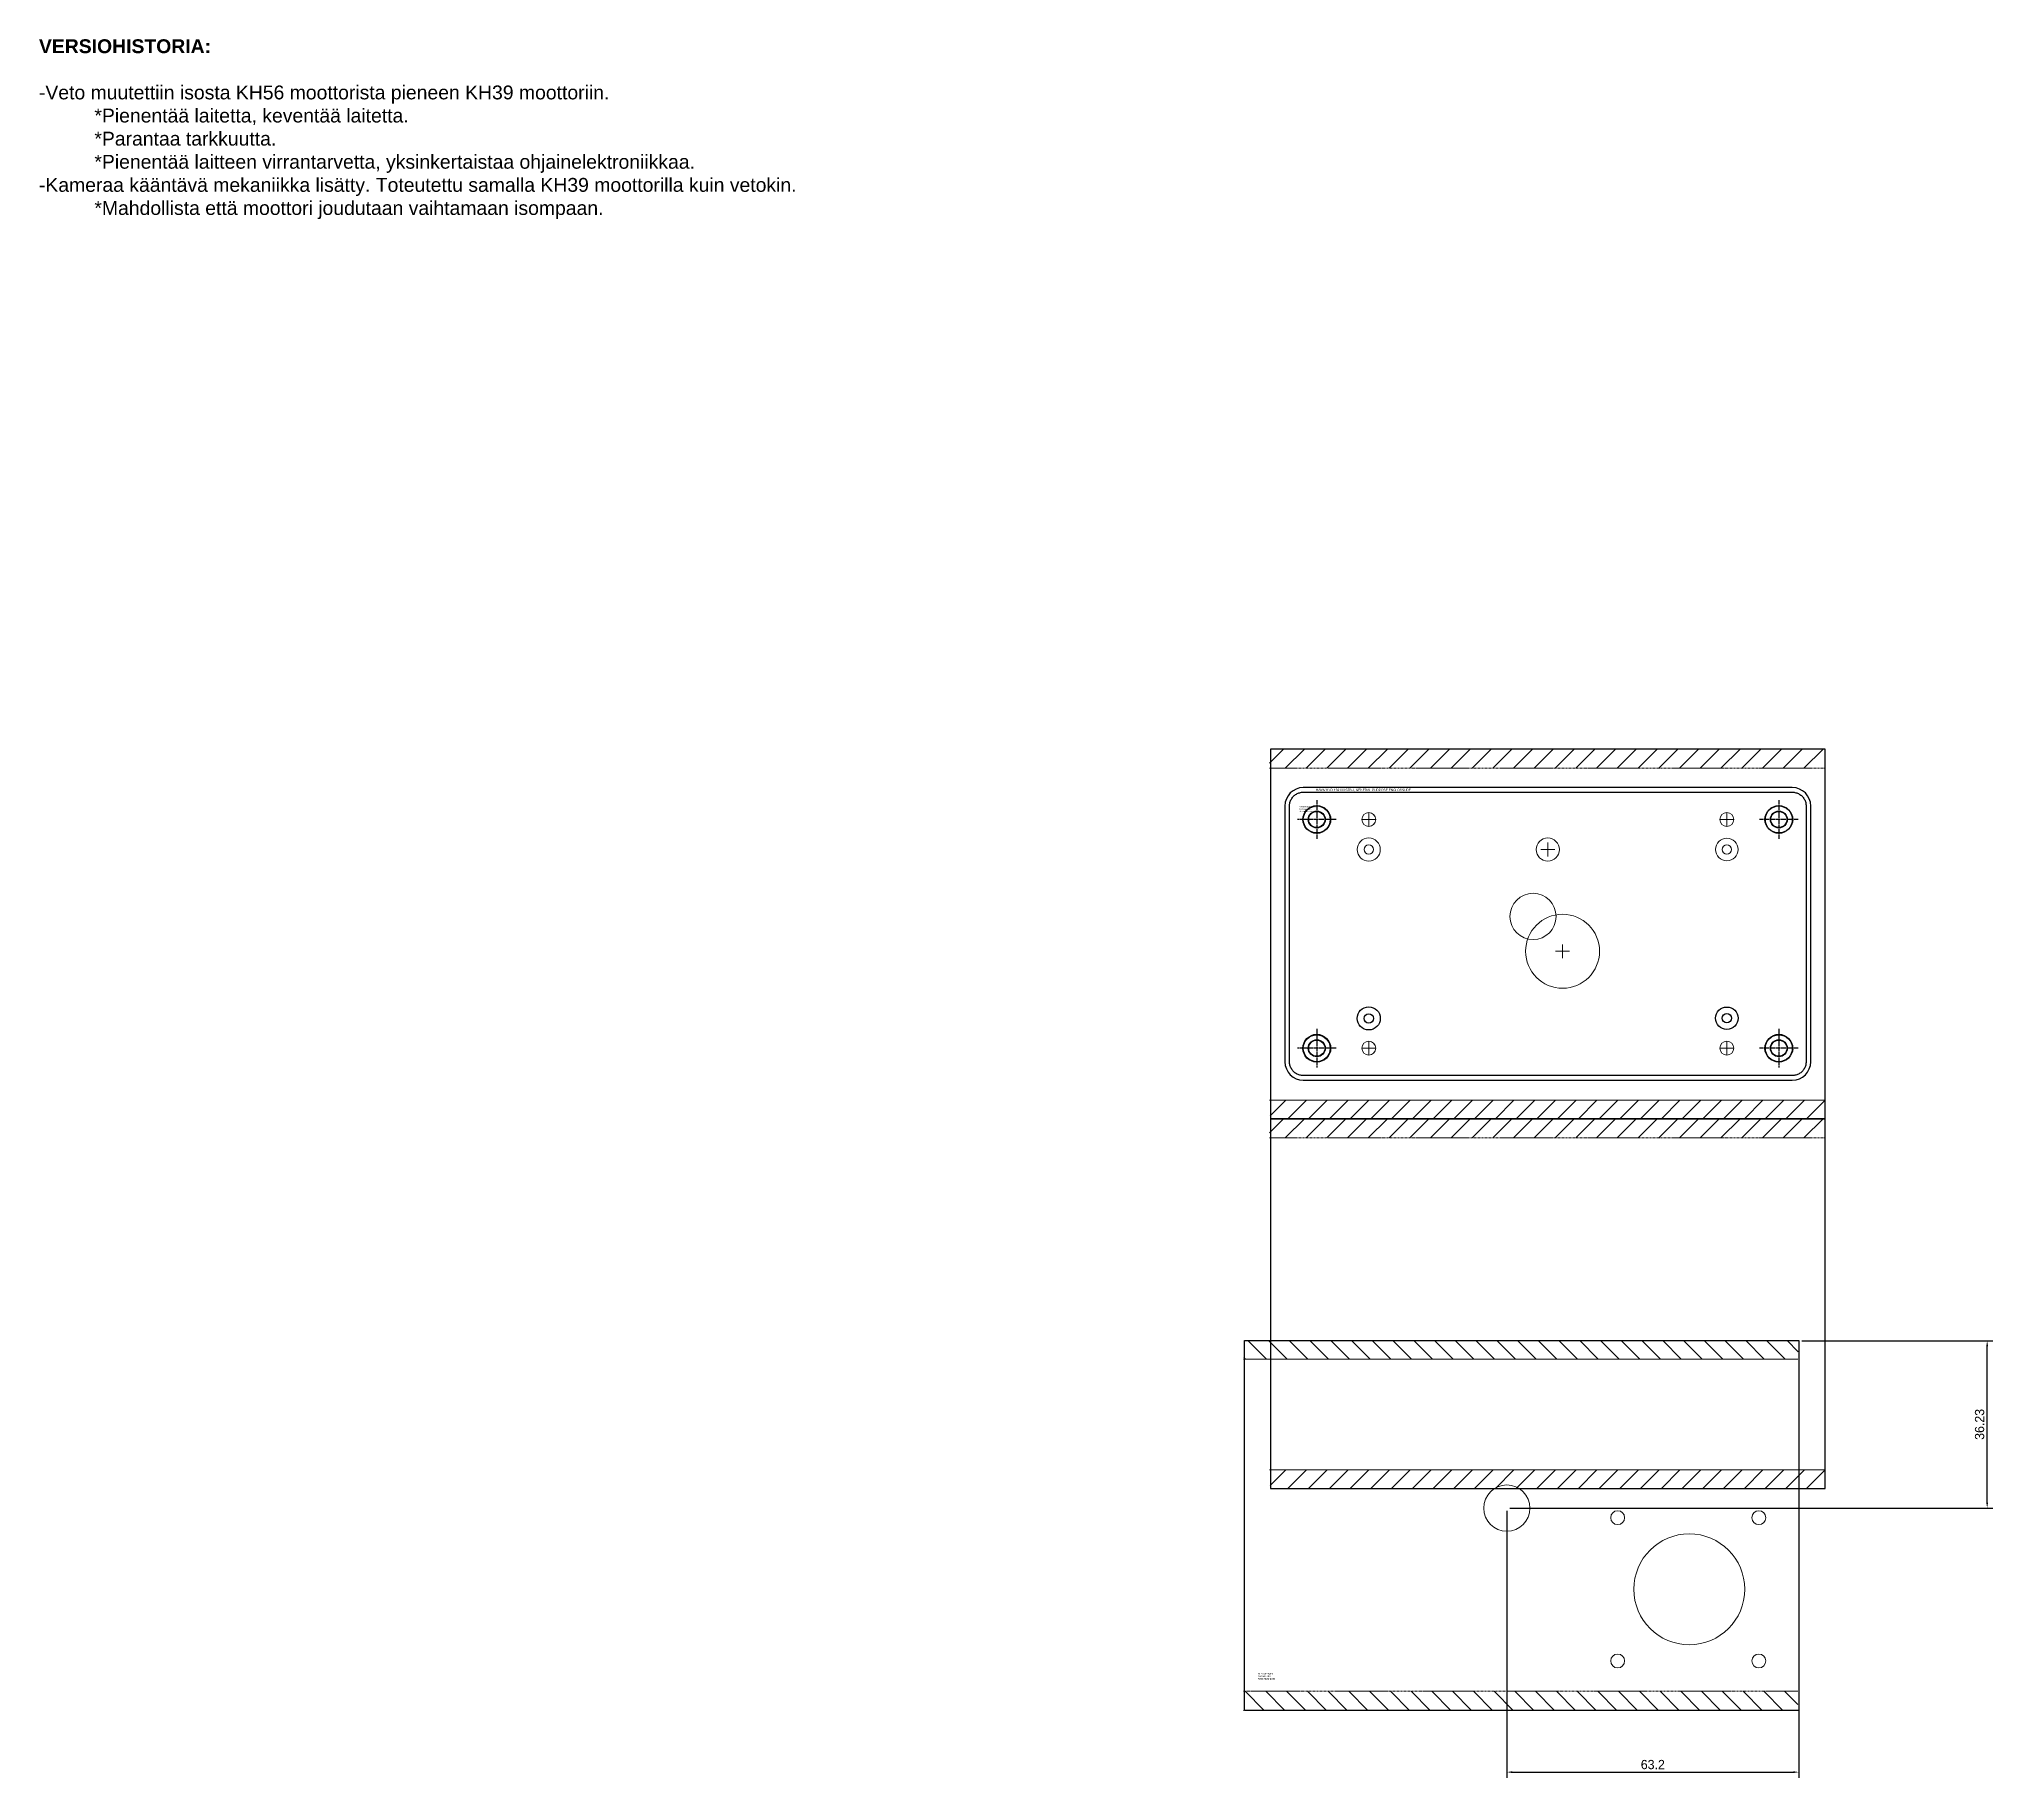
# Model space of a CAD drawing. Header units: millimetres. Extents: x -784753 to 2734, y -375 to 77802.
# Drawn here: x 416.1 to 838.9, y 343.7 to 720 of the extents above; entities that cross this region are included whole.
import ezdxf

# ---------------------------------------------------------------- set-up
doc = ezdxf.new("R2010")
doc.units = ezdxf.units.MM
doc.linetypes.add('CHAIN', pattern=[0.7087, 0.4724, -0.0591, 0.1181, -0.0591])
doc.layers.add('ATTRIBUUTIT', color=61, linetype='Continuous', plot=False)
doc.layers.add('DIMENSIONS', color=50, linetype='Continuous')
doc.layers.add('RUNKO', color=140, linetype='Continuous')
doc.layers.add('OHJAINKOTELO', color=7, linetype='Continuous', true_color=0xdabefd)
doc.layers.add('RUNKO-REIKÄ', color=7, linetype='Continuous', true_color=0x39c9ff)
doc.styles.add('Note Text (ANSI)', font='ARIAL.TTF')
doc.dimstyles.new('SAVPEK_ISOT', dxfattribs={"dimtxt": 2, "dimasz": 1.2, "dimexe": 1.25, "dimexo": 0.625, "dimtad": 1, "dimdsep": 46, "dimtxsty": 'Standard', "dimcen": -2, "dimadec": 0, "dimazin": 0, "dimtfac": 1, "dimtmove": 0, "dimatfit": 3, "dimfxl": 0, "dimarcsym": 0})
pattern_1 = [(45, (-1229.3503, -176.4846), (-2.245064, 2.245064), [])]
pattern_2 = [(45, (-1229.2402, -176.4846), (-2.245064, 2.245064), [])]

# ---------------------------------------------------------------- blocks, each defined once
blk = doc.blocks.new('ALUMIINIPUTKI-80X80-LEFTS')
at = {"lineweight": 0}
h = blk.add_hatch(dxfattribs=at)
h.set_pattern_fill('ANSI31', color=256, style=0)
h.set_pattern_definition([(45, (-1229.3503, -176.4846), (-2.245064, 2.245064), [])])
h.paths.add_polyline_path([(-0.22, 80), (-0.22, 75.88), (119.78, 75.88), (119.78, 80)])
h = blk.add_hatch(dxfattribs=at)
h.set_pattern_fill('ANSI31', color=256, style=0)
h.set_pattern_definition([(45, (-1229.3503, -256.4846), (-2.245064, 2.245064), [])])
h.paths.add_polyline_path([(-0.22, 0), (-0.22, -4.12), (119.78, -4.12), (119.78, 0)])
h = blk.add_hatch(dxfattribs=at)
h.set_pattern_fill('ANSI31', color=256, style=0)
h.set_pattern_definition([(45, (-1229.2402, -176.4846), (-2.245064, 2.245064), [])])
h.paths.add_polyline_path([(119.89, 4.03), (-0.11, 4.03), (-0.11, 0), (119.89, 0)])
h = blk.add_hatch(dxfattribs=at)
h.set_pattern_fill('ANSI31', color=256, style=0)
h.set_pattern_definition([(45, (-1229.2402, -256.4846), (-2.245064, 2.245064), [])])
h.paths.add_polyline_path([(119.89, -75.97), (-0.11, -75.97), (-0.11, -80), (119.89, -80)])
for p, q in [((120, 80), (0, 80)), ((0, 80), (0, 0)), ((120, 0), (120, 80)), ((0, 0), (120, 0)), ((120, 0), (0, 0)), ((0, 0), (0, -80)), ((120, -80), (120, 0)), ((0, -80), (120, -80))]:
    blk.add_line(p, q)
at = {"linetype": 'CHAIN', "lineweight": 0}
for p, q in [((-0.22, 75.88), (119.78, 75.88)), ((-0.22, -4.12), (119.78, -4.12))]:
    blk.add_line(p, q, dxfattribs=at)
at = {"color": 0, "lineweight": 0}
blk.add_line((61.7, 36.23), (64.7, 36.23), dxfattribs=at)
at = {"lineweight": 0}
for p, q in [((-0.22, 4.03), (119.78, 4.03)), ((115, 4.03), (114, 4.03)), ((115, 4.03), (116, 4.03)), ((-0.22, -75.97), (119.78, -75.97)), ((115, -75.97), (114, -75.97)), ((115, -75.97), (116, -75.97))]:
    blk.add_line(p, q, dxfattribs=at)
for centre, radius in [((21.25, 64.75), 1.5), ((98.75, 64.75), 1.5), ((60, 58.25), 2.5), ((56.8, 43.77), 5), ((21.25, 15.25), 1.5), ((98.75, 15.25), 1.5)]:
    blk.add_circle(centre, radius, dxfattribs=at)
at = {"layer": 'ATTRIBUUTIT', "lineweight": 0, "flags": 8}
for tag, p in [('_TYYPPI', (6.19, 67.36)), ('_KUVAUS', (6.19, 66.86)), ('_NOTES', (6.19, 66.38)), ('_NOTES_RIVI2', (6.19, 65.91)), ('_NOTES_RIVI3', (6.19, 65.44)), ('_TYYPPI', (6.19, -12.64)), ('_KUVAUS', (6.19, -13.14)), ('_NOTES', (6.19, -13.62)), ('_NOTES_RIVI2', (6.19, -14.09)), ('_NOTES_RIVI3', (6.19, -14.56))]:
    blk.add_attdef(tag, p, '', height=0.3, dxfattribs=at)
blk = doc.blocks.new('HAMMOND-1591XXBTBU-TSIDE-WOLID')
for p, q in [((106.83, 63.19), (1.01, 63.19)), ((1.01, 62.19), (106.83, 62.19)), ((-2.98, 59.19), (-2.98, 3.87)), ((-1.98, 3.87), (-1.98, 59.19)), ((109.83, 59.19), (109.83, 3.87)), ((110.83, 3.87), (110.83, 59.19)), ((106.83, 0.87), (1.01, 0.87)), ((1.01, -0.13), (106.83, -0.13))]:
    blk.add_line(p, q)
at = {"linetype": 'CHAIN', "ltscale": 1.853778}
for p, q in [((3.92, 60.45), (3.92, 52.11)), ((103.92, 60.45), (103.92, 52.11)), ((8.09, 56.28), (-0.25, 56.28)), ((108.09, 56.28), (99.75, 56.28)), ((3.92, 10.95), (3.92, 2.61)), ((103.92, 10.95), (103.92, 2.61)), ((8.09, 6.78), (-0.25, 6.78)), ((108.09, 6.78), (99.75, 6.78))]:
    blk.add_line(p, q, dxfattribs=at)
at = {"color": 0, "lineweight": 0}
for p, q in [((13.67, 56.28), (16.67, 56.28)), ((15.17, 57.78), (15.17, 54.78)), ((91.17, 56.28), (94.17, 56.28)), ((92.67, 57.78), (92.67, 54.78)), ((53.92, 51.28), (53.92, 48.28)), ((52.42, 49.78), (55.42, 49.78)), ((55.62, 27.76), (58.62, 27.76)), ((57.12, 29.26), (57.12, 26.26)), ((13.67, 6.78), (16.67, 6.78)), ((15.17, 8.28), (15.17, 5.28)), ((91.17, 6.78), (94.17, 6.78)), ((92.67, 8.28), (92.67, 5.28))]:
    blk.add_line(p, q, dxfattribs=at)
at = {"flags": 128}
for points in [[(-1.98, 59.19), (-1.98, 59.38), (-1.96, 59.58), (-1.93, 59.77), (-1.88, 59.96), (-1.82, 60.15), (-1.75, 60.34), (-1.67, 60.51), (-1.58, 60.69), (-1.48, 60.85), (-1.36, 61.01), (-1.24, 61.17), (-1.11, 61.31), (-0.96, 61.44), (-0.81, 61.56), (-0.65, 61.68), (-0.49, 61.78), (-0.31, 61.87), (-0.13, 61.95), (0.05, 62.02), (0.24, 62.08), (0.43, 62.13), (0.62, 62.16), (0.82, 62.18), (1.01, 62.19)], [(106.83, 62.19), (107.03, 62.18), (107.23, 62.16), (107.42, 62.13), (107.61, 62.08), (107.8, 62.02), (107.98, 61.95), (108.16, 61.87), (108.33, 61.78), (108.5, 61.68), (108.66, 61.56), (108.81, 61.44), (108.95, 61.31), (109.09, 61.17), (109.21, 61.01), (109.32, 60.85), (109.43, 60.69), (109.52, 60.51), (109.6, 60.34), (109.67, 60.15), (109.73, 59.96), (109.77, 59.77), (109.8, 59.58), (109.82, 59.38), (109.83, 59.19)], [(1.01, 0.87), (0.82, 0.88), (0.62, 0.9), (0.43, 0.93), (0.24, 0.97), (0.05, 1.03), (-0.13, 1.1), (-0.31, 1.18), (-0.49, 1.27), (-0.65, 1.38), (-0.81, 1.49), (-0.96, 1.61), (-1.11, 1.75), (-1.24, 1.89), (-1.36, 2.04), (-1.48, 2.2), (-1.58, 2.37), (-1.67, 2.54), (-1.75, 2.72), (-1.82, 2.9), (-1.88, 3.09), (-1.93, 3.28), (-1.96, 3.48), (-1.98, 3.67), (-1.98, 3.87)], [(109.83, 3.87), (109.82, 3.67), (109.8, 3.48), (109.77, 3.28), (109.73, 3.09), (109.67, 2.9), (109.6, 2.72), (109.52, 2.54), (109.43, 2.37), (109.32, 2.2), (109.21, 2.04), (109.09, 1.89), (108.95, 1.75), (108.81, 1.61), (108.66, 1.49), (108.5, 1.38), (108.33, 1.27), (108.16, 1.18), (107.98, 1.1), (107.8, 1.03), (107.61, 0.97), (107.42, 0.93), (107.23, 0.9), (107.03, 0.88), (106.83, 0.87)]]:
    blk.add_lwpolyline(points, dxfattribs=at)
for centre, radius in [((3.92, 56.28), 3), ((103.92, 56.28), 3), ((3.92, 56.28), 2.92), ((3.92, 56.28), 1.83), ((3.92, 56.28), 1.75), ((103.92, 56.28), 2.92), ((103.92, 56.28), 1.83), ((103.92, 56.28), 1.75), ((15.17, 13.23), 2.5), ((15.17, 13.23), 1), ((92.67, 13.28), 2.42), ((92.67, 13.28), 1), ((3.92, 6.78), 3), ((3.92, 6.78), 2.92), ((3.92, 6.78), 1.83), ((3.92, 6.78), 1.75), ((103.92, 6.78), 3), ((103.92, 6.78), 2.92), ((103.92, 6.78), 1.83), ((103.92, 6.78), 1.75)]:
    blk.add_circle(centre, radius)
at = {"lineweight": 0}
for centre, radius in [((15.17, 56.28), 1.5), ((92.67, 56.28), 1.5), ((15.17, 49.78), 2.5), ((15.17, 49.78), 1), ((53.92, 49.78), 2.5), ((92.67, 49.78), 2.42), ((92.67, 49.78), 1), ((57.12, 27.76), 8), ((15.17, 6.78), 1.5), ((92.67, 6.78), 1.5)]:
    blk.add_circle(centre, radius, dxfattribs=at)
for centre, major_axis in [((1.02, 59.18), (-2.83, 2.83)), ((106.83, 59.18), (2.83, 2.83)), ((1.02, 3.87), (-2.83, -2.83)), ((106.83, 3.87), (2.83, -2.83))]:
    blk.add_ellipse(centre, major_axis=major_axis, ratio=0.998783, start_param=5.498396, end_param=7.067974)
at = {"layer": 'ATTRIBUUTIT', "lineweight": 0, "insert": (3.73, 62.92), "char_height": 0.5, "width": 23.0646, "attachment_point": 1, "style": 'Note Text (ANSI)'}
blk.add_mtext('{\\fArial|b0|i0|c0|p0;HAMMOND 1591XXSTBU, GENERAL PURPOSE ENCLOSSURE}', dxfattribs=at)
blk = doc.blocks.new('ALUMIINIPUTKI-80X80-RIGHTS')
at = {"lineweight": 0}
h = blk.add_hatch(dxfattribs=at)
h.set_pattern_fill('ANSI31', color=256, style=0)
h.set_pattern_definition(pattern_1)
h.paths.add_polyline_path([(-0.22, 80), (-0.22, 75.88), (119.78, 75.88), (119.78, 80)])
h = blk.add_hatch(dxfattribs=at)
h.set_pattern_fill('ANSI31', color=256, style=0)
h.set_pattern_definition(pattern_1)
h.paths.add_polyline_path([(-0.22, 80), (-0.22, 75.88), (119.78, 75.88), (119.78, 80)])
h = blk.add_hatch(dxfattribs=at)
h.set_pattern_fill('ANSI31', color=256, style=0)
h.set_pattern_definition(pattern_2)
h.paths.add_polyline_path([(119.89, 4.03), (-0.11, 4.03), (-0.11, 0), (119.89, 0)])
h = blk.add_hatch(dxfattribs=at)
h.set_pattern_fill('ANSI31', color=256, style=0)
h.set_pattern_definition(pattern_2)
h.paths.add_polyline_path([(119.89, 4.03), (-0.11, 4.03), (-0.11, 0), (119.89, 0)])
for p, q in [((120, 80), (0, 80)), ((0, 80), (0, 0)), ((120, 80), (0, 80)), ((0, 80), (0, 0)), ((120, 0), (120, 80)), ((120, 0), (120, 80)), ((0, 0), (120, 0)), ((0, 0), (120, 0))]:
    blk.add_line(p, q)
at = {"linetype": 'CHAIN', "lineweight": 0}
blk.add_line((-0.22, 75.88), (119.78, 75.88), dxfattribs=at)
blk.add_line((-0.22, 75.88), (119.78, 75.88), dxfattribs=at)
at = {"lineweight": 0}
for p, q in [((-0.22, 4.03), (119.78, 4.03)), ((-0.22, 4.03), (119.78, 4.03)), ((115, 4.03), (114, 4.03)), ((115, 4.03), (114, 4.03)), ((115, 4.03), (116, 4.03)), ((115, 4.03), (116, 4.03))]:
    blk.add_line(p, q, dxfattribs=at)
at = {"layer": 'RUNKO-REIKÄ', "lineweight": 0}
for centre, radius in [((80.79, 69.31), 1.5), ((80.79, 69.31), 1.5), ((111.34, 69.31), 1.5), ((111.34, 69.31), 1.5), ((96.29, 53.81), 12), ((96.29, 53.81), 12), ((56.8, 36.23), 5), ((56.8, 36.23), 5), ((80.79, 38.31), 1.5), ((80.79, 38.31), 1.5), ((111.34, 38.31), 1.5), ((111.34, 38.31), 1.5)]:
    blk.add_circle(centre, radius, dxfattribs=at)
at = {"layer": 'ATTRIBUUTIT', "lineweight": 0, "flags": 8}
for tag, p in [('_TYYPPI', (2.99, 72.93)), ('_TYYPPI', (2.99, 72.93)), ('_KUVAUS', (2.99, 72.43)), ('_KUVAUS', (2.99, 72.43)), ('_NOTES', (2.99, 71.94)), ('_NOTES', (2.99, 71.94)), ('_NOTES_RIVI2', (2.99, 71.47)), ('_NOTES_RIVI2', (2.99, 71.47)), ('_NOTES_RIVI3', (2.99, 71)), ('_NOTES_RIVI3', (2.99, 71))]:
    blk.add_attdef(tag, p, '', height=0.3, dxfattribs=at)
blk = doc.blocks.new('*D923')
at = {"layer": 'Defpoints', "color": 0, "lineweight": -3}
for p in [(796.92, 438.32), (837.68, 438.32), (733.73, 402.09)]:
    blk.add_point(p, dxfattribs=at)
at = {"layer": 'DIMENSIONS', "color": 0, "lineweight": -2}
for p, q in [((797.55, 438.32), (838.93, 438.32)), ((837.68, 403.29), (837.68, 437.12)), ((734.35, 402.09), (838.93, 402.09))]:
    blk.add_line(p, q, dxfattribs=at)
for points in [[(837.48, 437.12), (837.88, 437.12), (837.68, 438.32)], [(837.88, 403.29), (837.48, 403.29), (837.68, 402.09)]]:
    blk.add_solid(points, dxfattribs=at)
at = {"layer": 'DIMENSIONS', "color": 0, "lineweight": -2, "insert": (836.05, 420.21), "char_height": 2, "attachment_point": 5, "rotation": 90}
blk.add_mtext('36.23', dxfattribs=at)
blk = doc.blocks.new('*D924')
at = {"layer": 'Defpoints', "color": 0, "lineweight": -3}
for p in [(733.73, 402.09), (796.92, 402.09), (796.92, 344.95)]:
    blk.add_point(p, dxfattribs=at)
at = {"layer": 'DIMENSIONS', "color": 0, "lineweight": -2}
for p, q in [((733.73, 401.47), (733.73, 343.7)), ((796.92, 401.47), (796.92, 343.7)), ((734.93, 344.95), (795.72, 344.95))]:
    blk.add_line(p, q, dxfattribs=at)
for points in [[(734.93, 344.75), (734.93, 345.15), (733.73, 344.95)], [(795.72, 345.15), (795.72, 344.75), (796.92, 344.95)]]:
    blk.add_solid(points, dxfattribs=at)
at = {"layer": 'DIMENSIONS', "color": 0, "lineweight": -2, "insert": (765.32, 346.58), "char_height": 2, "attachment_point": 5}
blk.add_mtext('63.2', dxfattribs=at)

msp = doc.modelspace()

# ---------------------------------------------------------------- block references
at = {"layer": 'OHJAINKOTELO', "lineweight": 0}
msp.add_blockref('HAMMOND-1591XXBTBU-TSIDE-WOLID', (688.672, 494.826), dxfattribs=at)
at = {"layer": 'RUNKO', "lineweight": 0}
ref = msp.add_blockref('ALUMIINIPUTKI-80X80-LEFTS', (682.595, 486.354), dxfattribs=at)
ref.add_attrib('_TYYPPI', '80x80 Alumiiniputki', (688.781, 553.716), dxfattribs={"layer": 'ATTRIBUUTIT', "lineweight": 0, "height": 0.3, "flags": 8})
ref.add_attrib('_KUVAUS', 'Laitteen runko.', (688.781, 553.216), dxfattribs={"layer": 'ATTRIBUUTIT', "lineweight": 0, "height": 0.3, "flags": 8})
ref.add_attrib('_NOTES', 'Musta anodisointi.', (688.781, 552.729), dxfattribs={"layer": 'ATTRIBUUTIT', "lineweight": 0, "height": 0.3, "flags": 8})
ref = msp.add_blockref('ALUMIINIPUTKI-80X80-RIGHTS', (676.923, 438.323), dxfattribs=dict(at, xscale=-1, rotation=180))
ref.add_attrib('_TYYPPI', '80x80 Alumiiniputki', (679.917, 364.998), dxfattribs={"layer": 'ATTRIBUUTIT', "lineweight": 0, "height": 0.3, "flags": 8})
ref.add_attrib('_KUVAUS', 'Laitteen runko.', (679.917, 365.598), dxfattribs={"layer": 'ATTRIBUUTIT', "lineweight": 0, "height": 0.3, "flags": 8})
ref.add_attrib('_NOTES', 'Musta anodisointi.', (679.917, 366.084), dxfattribs={"layer": 'ATTRIBUUTIT', "lineweight": 0, "height": 0.3, "flags": 8})

# ---------------------------------------------------------------- texts
at = {"layer": 'DIMENSIONS', "lineweight": 0, "insert": (416.034, 719.937), "char_height": 3, "width": 285.52682, "attachment_point": 1}
msp.add_mtext('{\\fArial|b1|i0|c0|p34;VERSIOHISTORIA:\\P}\\P{\\fArial|b0|i0|c0|p34;-Veto muutettiin isosta KH56 moottorista pieneen KH39 moottoriin.\\P ^I*Pienentää laitetta, keventää laitetta.\\P}^I{\\fArial|b0|i0|c0|p34;*Parantaa tarkkuutta.\\P}^I{\\fArial|b0|i0|c0|p34;*Pienentää laitteen virrantarvetta, yksinkertaistaa ohjainelektroniikkaa.\\P-Kameraa kääntävä mekaniikka lisätty. Toteutettu samalla KH39 moottorilla kuin vetokin.\\P}^I{\\fArial|b0|i0|c0|p34;*Mahdollista että moottori joudutaan vaihtamaan isompaan.}', dxfattribs=at)

# ---------------------------------------------------------------- dimensions: what is measured, and where the dimension line sits
at = {"layer": 'DIMENSIONS', "lineweight": 0}
dim = msp.add_linear_dim(base=(837.678, 438.323), p1=(733.727, 402.09), p2=(796.923, 438.323), angle=90, dimstyle='SAVPEK_ISOT', dxfattribs=at)
dim.commit()
dim.dimension.update_dxf_attribs({"geometry": '*D923', "text_midpoint": (836.053, 420.207)})
dim = msp.add_linear_dim(base=(796.923, 344.952), p1=(733.727, 402.09), p2=(796.923, 402.09), dimstyle='SAVPEK_ISOT', dxfattribs=at)
dim.commit()
dim.dimension.update_dxf_attribs({"geometry": '*D924', "text_midpoint": (765.325, 346.577)})

doc.saveas('drawing.dxf')
